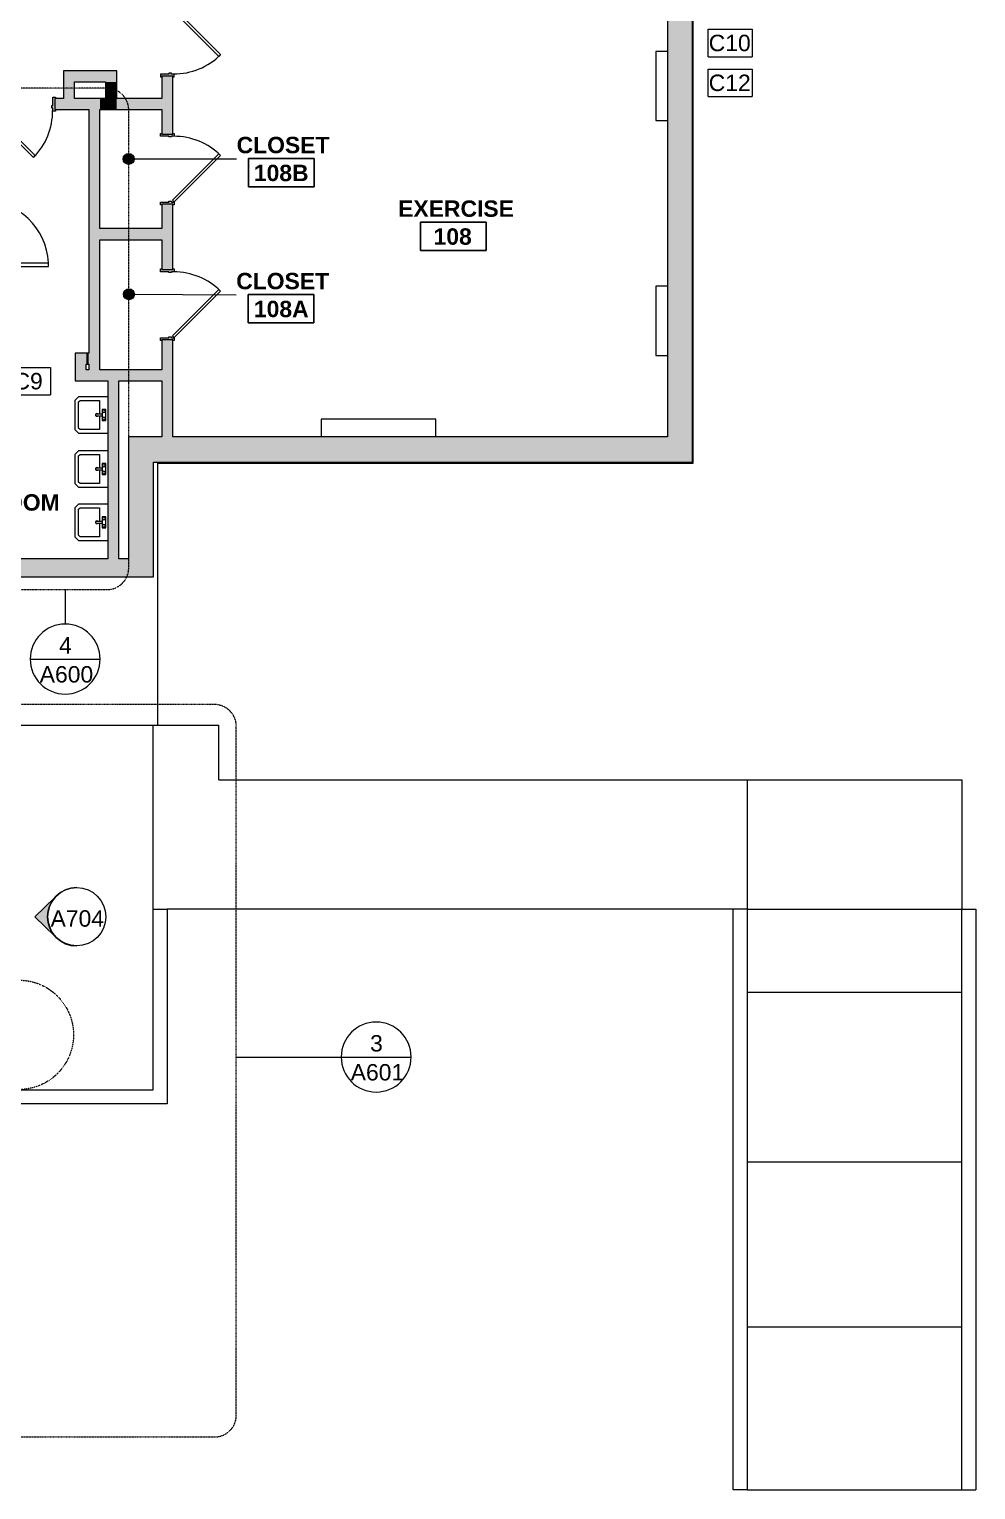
# Model space of a CAD drawing. Header units: inches. Extents: x 899 to 4491, y -721 to 1008.
# Drawn here: x 3971 to 4491, y -721 to 80 of the extents above; entities that cross this region are included whole.
import ezdxf

# ---------------------------------------------------------------- set-up
doc = ezdxf.new("R2010")
doc.units = ezdxf.units.IN
doc.header["$MEASUREMENT"] = 0
doc.linetypes.add('Dash Dot 3_16_', pattern=[0.3125, 0.1875, -0.0625, 0, -0.0625])
doc.linetypes.add('Hidden 1_8_', pattern=[0.1875, 0.125, -0.0625])
for name, color, linetype, lineweight in [('A-ANNO-KEYN', 231, 'Continuous', 9), ('A-ANNO-SYMB', 150, 'Continuous', 9), ('A-AREA-IDEN', 2, 'Continuous', 9), ('A-DETL', 90, 'Continuous', 9), ('A-DETL-HDLN', 90, 'Hidden 1_8_', 9), ('A-DOOR', 31, 'Continuous', 13), ('A-FLOR', 192, 'Continuous', 13), ('A-WALL', 113, 'Continuous', 13), ('A-WALL-PATT', 111, 'Continuous', 13), ('G-ANNO-SYMB', 111, 'Continuous', 9), ('I-WALL', 2, 'Continuous', 13), ('M-EQPM', 50, 'Continuous', 13), ('P-SANR-FIXT', 6, 'Continuous', 13)]:
    doc.layers.add(name, color=color, linetype=linetype, lineweight=lineweight)
doc.styles.add('Arial', font='arial.ttf', dxfattribs={"height": 9})
doc.styles.add('Swis721 Lt BT', font='swissl.ttf', dxfattribs={"height": 9})
doc.styles.add('Swis721 Lt BT_B', font='', dxfattribs={"height": 9})
doc.styles.get('Swis721 Lt BT_B').set_extended_font_data('Swis721 Lt BT', bold=True)

# ---------------------------------------------------------------- blocks, each defined once
blk = doc.blocks.new('Door - Single - Solid Door 36_ x 84_-V1-FIRST FLOOR CONSTRUCTION')
at = {"layer": 'A-DOOR'}
h = blk.add_hatch(color=250, dxfattribs=at)
h.paths.add_polyline_path([(-15.26, -3.9), (-14.13, -3.9), (-14.13, -2.4), (-13.63, -2.4), (-13.63, -0.9), (-14.13, -0.9), (-14.13, 3.72), (-15.63, 3.72), (-15.63, 2.97), (-15.26, 2.97), (-15.26, -3.15)], flags=0)
h.paths.add_polyline_path([(23.62, -3.9), (23.62, -3.15), (23.24, -3.15), (23.24, 2.97), (23.62, 2.97), (23.62, 3.72), (22.12, 3.72), (22.12, -0.9), (21.62, -0.9), (21.62, -2.4), (22.12, -2.4), (22.12, -3.9), (23.24, -3.9)], flags=0)
at = {"layer": 'A-DOOR', "color": 8, "lineweight": 20}
for p, q in [((-15.63, 3.72), (-14.13, 3.72)), ((-15.63, 2.97), (-15.63, 3.72)), ((-15.26, 2.97), (-15.63, 2.97)), ((-15.26, 1.47), (-15.26, 2.97)), ((-14.13, 3.72), (-14.13, -0.9)), ((22.12, 3.72), (23.62, 3.72)), ((22.12, -0.9), (22.12, 3.72)), ((23.62, 3.72), (23.62, 2.97)), ((-14.13, -3.9), (-15.26, -3.9)), ((-14.13, -0.9), (-13.63, -0.9)), ((-14.13, -2.4), (-14.13, -3.9)), ((-13.63, -2.4), (-14.13, -2.4)), ((-13.03, -2.93), (-14.01, -3.9)), ((-14.01, -3.9), (11.45, -29.36)), ((-13.63, -0.9), (-13.63, -2.4)), ((12.42, -28.38), (-13.03, -2.93)), ((21.62, -0.9), (22.12, -0.9)), ((21.62, -2.4), (21.62, -0.9)), ((22.12, -2.4), (21.62, -2.4)), ((22.12, -3.9), (22.12, -2.4)), ((23.62, -3.9), (22.12, -3.9)), ((23.62, -3.15), (23.62, -3.9)), ((11.45, -29.36), (12.42, -28.38))]:
    blk.add_line(p, q, dxfattribs=at)
at = {"layer": 'A-DOOR', "lineweight": 9}
blk.add_arc((-14.01, -3.9), 36, 315, 0.5, dxfattribs=at)
blk = doc.blocks.new('Door - Single - Solid Door 36_ x 84_-7207624-FIRST FLOOR CONSTRUCTION')
at = {"layer": 'A-DOOR'}
h = blk.add_hatch(color=250, dxfattribs=at)
h.paths.add_polyline_path([(23.62, 3.15), (23.62, 3.9), (22.12, 3.9), (22.12, 2.4), (21.62, 2.4), (21.62, 0.9), (22.12, 0.9), (22.12, -3.72), (23.62, -3.72), (23.62, -2.97), (23.24, -2.97), (23.24, 3.15)], flags=0)
h.paths.add_polyline_path([(-13.63, 0.9), (-13.63, 2.4), (-14.13, 2.4), (-14.13, 3.9), (-15.63, 3.9), (-15.63, 3.15), (-15.26, 3.15), (-15.26, -2.97), (-15.63, -2.97), (-15.63, -3.72), (-14.13, -3.72), (-14.13, 0.9)], flags=0)
at = {"layer": 'A-DOOR', "color": 8, "lineweight": 20}
for p, q in [((-14.01, 3.9), (11.45, 29.36)), ((12.42, 28.38), (-13.03, 2.93)), ((11.45, 29.36), (12.42, 28.38)), ((-15.63, 3.9), (-15.63, 3.15)), ((-14.13, 3.9), (-15.63, 3.9)), ((-14.13, 2.4), (-14.13, 3.9)), ((-13.63, 2.4), (-14.13, 2.4)), ((-14.13, -3.72), (-14.13, 0.9)), ((-14.13, 0.9), (-13.63, 0.9)), ((-13.03, 2.93), (-14.01, 3.9)), ((-13.63, 0.9), (-13.63, 2.4)), ((22.12, 2.4), (21.62, 2.4)), ((21.62, 2.4), (21.62, 0.9)), ((21.62, 0.9), (22.12, 0.9)), ((23.62, 3.9), (22.12, 3.9)), ((22.12, 3.9), (22.12, 2.4)), ((22.12, 0.9), (22.12, -3.72)), ((23.62, 3.15), (23.62, 3.9)), ((-15.63, -2.97), (-15.63, -3.72)), ((-15.63, -3.72), (-14.13, -3.72)), ((22.12, -3.72), (23.62, -3.72)), ((23.62, -3.72), (23.62, -2.97))]:
    blk.add_line(p, q, dxfattribs=at)
at = {"layer": 'A-DOOR', "lineweight": 9}
blk.add_arc((-14.01, 3.9), 36, 359.5, 45, dxfattribs=at)
blk = doc.blocks.new('Door - Single - Solid Door 36_ x 84_-7220487-FIRST FLOOR CONSTRUCTION')
at = {"layer": 'A-DOOR'}
h = blk.add_hatch(color=250, dxfattribs=at)
h.paths.add_polyline_path([(23.62, 3.72), (22.12, 3.72), (22.12, -0.9), (21.62, -0.9), (21.62, -2.4), (22.12, -2.4), (22.12, -3.9), (23.62, -3.9), (23.62, -3.15), (23.24, -3.15), (23.24, 2.97), (23.62, 2.97)], flags=0)
h.paths.add_polyline_path([(-13.63, -0.9), (-14.13, -0.9), (-14.13, 3.72), (-15.63, 3.72), (-15.63, 2.97), (-15.26, 2.97), (-15.26, -3.15), (-15.63, -3.15), (-15.63, -3.9), (-14.13, -3.9), (-14.13, -2.4), (-13.63, -2.4)], flags=0)
at = {"layer": 'A-DOOR', "color": 8, "lineweight": 20}
for p, q in [((-15.63, 3.72), (-14.13, 3.72)), ((-15.63, 2.97), (-15.63, 3.72)), ((-14.13, 3.72), (-14.13, -0.9)), ((22.12, 3.72), (23.62, 3.72)), ((22.12, -0.9), (22.12, 3.72)), ((23.62, 3.72), (23.62, 2.97)), ((-15.63, -3.9), (-15.63, -3.15)), ((-14.13, -3.9), (-15.63, -3.9)), ((-14.13, -0.9), (-13.63, -0.9)), ((-14.13, -2.4), (-14.13, -3.9)), ((-13.63, -2.4), (-14.13, -2.4)), ((-13.03, -2.93), (-14.01, -3.9)), ((-14.01, -3.9), (11.45, -29.36)), ((-13.63, -0.9), (-13.63, -2.4)), ((12.42, -28.38), (-13.03, -2.93)), ((21.62, -0.9), (22.12, -0.9)), ((21.62, -2.4), (21.62, -0.9)), ((22.12, -2.4), (21.62, -2.4)), ((22.12, -3.9), (22.12, -2.4)), ((23.62, -3.9), (22.12, -3.9)), ((23.62, -3.15), (23.62, -3.9)), ((11.45, -29.36), (12.42, -28.38))]:
    blk.add_line(p, q, dxfattribs=at)
at = {"layer": 'A-DOOR', "lineweight": 9}
blk.add_arc((-14.01, -3.9), 36, 315, 0.5, dxfattribs=at)
blk = doc.blocks.new('Heater 38W x 6_5D x 16H - Heater 38W x 6_5D x 16H-V13-FIRST FLOOR CONSTRUCTION')
at = {"layer": 'M-EQPM', "lineweight": 9}
for p, q in [((19, 3.25), (-19, 3.25)), ((-19, 3.25), (-19, -3.0625)), ((19, -3.0625), (19, 3.25))]:
    blk.add_line(p, q, dxfattribs=at)
blk = doc.blocks.new('Fan Coil Unit 9_5L x 63W x 25_5H - Fan Coil Unit 9_5L x 63W x 25_5H-6914405-FIRST FLOOR CONSTRUCTION')
at = {"layer": 'M-EQPM', "lineweight": 9}
for p, q in [((-31.5, 4.75), (-31.5, -4.75)), ((31.5, 4.75), (-31.5, 4.75)), ((31.5, -4.75), (31.5, 4.75)), ((-31.5, -4.75), (31.5, -4.75))]:
    blk.add_line(p, q, dxfattribs=at)
blk = doc.blocks.new('Lavatory - Wall Mounted - 20_x18_ - Public-6857333-FIRST FLOOR CONSTRUCTION')
at = {"layer": 'P-SANR-FIXT', "lineweight": 9}
for p, q in [((-436.49, -42.99), (-452.49, -42.99)), ((-447.99, -52.49), (-447.99, -44.99)), ((-447.99, -44.99), (-437.31, -44.99)), ((-437.31, -44.99), (-436.49, -45.82)), ((-434.49, -44.99), (-436.49, -42.99)), ((-436.49, -45.82), (-436.49, -60.16)), ((-434.49, -60.99), (-434.49, -44.99)), ((-449.36, -49.99), (-451.36, -49.99)), ((-451.36, -49.99), (-451.36, -55.99)), ((-451.36, -55.99), (-449.36, -55.99)), ((-449.36, -55.99), (-449.36, -49.99)), ((-449.36, -53.49), (-449.36, -52.49)), ((-445.9, -52.49), (-449.36, -52.49)), ((-449.36, -53.49), (-445.9, -53.49)), ((-447.99, -60.99), (-447.99, -53.49)), ((-445.9, -52.49), (-445.9, -53.49)), ((-452.49, -62.99), (-436.49, -62.99)), ((-437.31, -60.99), (-447.99, -60.99)), ((-436.49, -60.16), (-437.31, -60.99)), ((-436.49, -62.99), (-434.49, -60.99))]:
    blk.add_line(p, q, dxfattribs=at)
for centre, start, end in [((-450.36, -50.99), 90, 270), ((-450.36, -54.99), 90, 270), ((-450.36, -50.99), 270, 90), ((-450.36, -54.99), 270, 90), ((-446.49, -52.99), 90, 135), ((-446.49, -52.99), 90, 135), ((-446.49, -52.99), 225, 270), ((-446.49, -52.99), 225, 270), ((-446.49, -52.99), 45, 90), ((-446.49, -52.99), 45, 90), ((-446.49, -52.99), 270, 315), ((-446.49, -52.99), 270, 315), ((-446.49, -52.99), 322.39643, 37.60357), ((-446.49, -52.99), 322.39643, 37.60357)]:
    blk.add_arc(centre, 0.75, start, end, dxfattribs=at)
blk = doc.blocks.new('Single-Flush - 36_ x 84_-6917623-FIRST FLOOR CONSTRUCTION')
at = {"layer": 'A-DOOR', "lineweight": 20}
for p, q in [((16, 0.5), (16, 36.51)), ((18, 36.51), (16, 36.51)), ((18, 0.5), (18, 36.51)), ((18, 0.5), (16, 0.5))]:
    blk.add_line(p, q, dxfattribs=at)
at = {"layer": 'A-DOOR', "lineweight": 9}
blk.add_arc((18, 0.5), 36.07, 93.17885, 180, dxfattribs=at)
blk = doc.blocks.new('Room Tag - Room Name and Number-3379422-FIRST FLOOR CONSTRUCTION')
at = {"layer": 'A-AREA-IDEN'}
for p, q in [((-0.1881, -0.1636), (-0.1881, -0.0018)), ((-0.1881, -0.0018), (0.1869, -0.0018)), ((0.1869, -0.0018), (-0.1881, -0.0018)), ((-0.1881, -0.0018), (-0.1881, -0.1636)), ((0.1869, -0.0018), (0.1869, -0.1636)), ((0.1869, -0.1636), (0.1869, -0.0018)), ((0.1869, -0.1636), (-0.1881, -0.1636)), ((-0.1881, -0.1636), (0.1869, -0.1636))]:
    blk.add_line(p, q, dxfattribs=at)
blk = doc.blocks.new('Floor Plan - Callout Head-3511279-FIRST FLOOR CONSTRUCTION')
at = {"layer": 'A-ANNO-SYMB'}
blk.add_line((-0.2, 0), (0.2, 0), dxfattribs=at)
for start, end in [(360, 180), (180, 360)]:
    blk.add_arc((0, 0), 0.2, start, end, dxfattribs=at)
blk = doc.blocks.new('Keynote Tag - Keynote Number - Boxed-135510-FIRST FLOOR CONSTRUCTION')
at = {"layer": 'A-ANNO-KEYN'}
for p, q in [((-0.125, -0.0792), (-0.125, 0.0781)), ((-0.125, 0.0781), (0.125, 0.0781)), ((0.125, 0.0781), (0.125, -0.0792)), ((-0.125, -0.0792), (0.125, -0.0792))]:
    blk.add_line(p, q, dxfattribs=at)
blk = doc.blocks.new('Elevation - Filled Arrow 2-347888-FIRST FLOOR CONSTRUCTION')
at = {"layer": 'G-ANNO-SYMB'}
blk.add_circle((0, 0), 0.1664, dxfattribs=at)
blk = doc.blocks.new('Elevation - Filled Arrow-151867-FIRST FLOOR CONSTRUCTION')
at = {"layer": 'G-ANNO-SYMB'}
h = blk.add_hatch(color=256, dxfattribs=at)
edge = h.paths.add_edge_path(flags=0)
edge.add_line((0, 0.2393), (0.1103, 0.1247))
edge.add_arc((-0.0002, -0.0002), 0.1667, 48.49802, 130.55707)
edge.add_line((-0.1085, 0.1265), (0, 0.2393))
for p, q in [((0, 0.2393), (-0.1085, 0.1265)), ((-0.1084, 0.1266), (0, 0.2393)), ((0, 0.2393), (-0.1084, 0.1266)), ((0, 0.2393), (0.11, 0.1249)), ((0.1103, 0.1247), (0, 0.2393))]:
    blk.add_line(p, q, dxfattribs=at)
blk.add_arc((-0.0002, -0.0002), 0.1667, 48.49802, 130.55707, dxfattribs=at)
blk.add_ellipse((-0.0002, -0.0001), major_axis=(-0.1667, 0), ratio=0.999376, start_param=3.141593, end_param=6.283185, dxfattribs=at)

msp = doc.modelspace()

# ---------------------------------------------------------------- hatches: boundary and pattern name
at = {"layer": 'A-AREA-IDEN'}
h = msp.add_hatch(color=256, dxfattribs=at)
edge = h.paths.add_edge_path(flags=0)
edge.add_arc((4025.65, 9.28), 3, 0, 360)
h = msp.add_hatch(color=256, dxfattribs=at)
edge = h.paths.add_edge_path(flags=0)
edge.add_arc((4025.8, -64.99), 3, 0, 360)
at = {"layer": 'A-WALL-PATT', "lineweight": 9}
h = msp.add_hatch(color=7, dxfattribs=at)
h.paths.add_polyline_path([(4327.87, -143.29), (4335.33, -143.29), (4335.33, 127), (4321.45, 127), (4321.45, -143.29)], flags=0)
h.paths.add_polyline_path([(4335.33, 165.5), (4335.33, 484.45), (4321.45, 484.45), (4321.45, 165.5)], flags=0)
h = msp.add_hatch(color=7, dxfattribs=at)
h.paths.add_polyline_path([(4043.83, -143.29), (4049.95, -143.29), (4049.95, -90.01), (4043.83, -90.01), (4043.83, -126.39)], flags=0)
h.paths.add_polyline_path([(4043.83, -51.51), (4049.95, -51.51), (4049.95, -15.58), (4043.83, -15.58), (4043.83, -35.08)], flags=0)
h.paths.add_polyline_path([(4049.95, 22.92), (4049.95, 54.67), (4043.83, 54.67), (4043.83, 22.92)], flags=0)
h.paths.add_polyline_path([(4049.95, 93.17), (4049.95, 105.19), (4043.83, 105.19), (4043.83, 93.17), (4049.73, 93.17)], flags=0)
for points in [[(3989.87, 42.41), (3995.99, 42.41), (3995.99, 57.59), (3989.87, 57.59), (3989.87, 51.47)], [(4019.12, 51.47), (4019.12, 57.59), (3995.99, 57.59), (3995.99, 51.47), (4012.99, 51.47)], [(4019.12, 42.41), (4019.12, 51.47), (4012.99, 51.47), (4012.99, 42.41)], [(3989.87, 36.28), (3995.99, 36.28), (3995.99, 42.41), (3985.18, 42.41), (3985.18, 36.28)], [(4009.9, 36.28), (4009.9, 42.41), (3995.99, 42.41), (3995.99, 36.28), (4003.78, 36.28)], [(4012.99, 36.28), (4019.12, 36.28), (4019.12, 42.41), (4009.9, 42.41), (4009.9, 36.28)], [(4024.01, 36.28), (4043.83, 36.28), (4043.83, 42.41), (4019.12, 42.41), (4019.12, 36.28)], [(4009.9, -106.44), (4009.9, 36.28), (4003.78, 36.28), (4003.78, -106.44)], [(4010.48, -35.08), (4043.83, -35.08), (4043.83, -28.95), (4009.9, -28.95), (4009.9, -35.08)], [(3996.28, -112.56), (4002.4, -112.56), (4002.4, -97.31), (3996.28, -97.31), (3996.28, -106.44)], [(4003.23, -103.44), (4003.78, -103.44), (4003.78, -97.31), (4002.4, -97.31), (4002.4, -103.44), (4003.17, -103.44)], [(4039.37, -112.56), (4043.83, -112.56), (4043.83, -106.44), (4002.4, -106.44), (4002.4, -112.56), (4025.49, -112.56)], [(4020.31, -210.18), (4020.31, -112.56), (4014.19, -112.56), (4014.19, -210.18)], [(4039.37, -220.05), (4039.37, -143.29), (4025.49, -143.29), (4025.49, -220.05)], [(4041.61, -157.16), (4335.33, -157.16), (4335.33, -143.29), (4039.37, -143.29), (4039.37, -157.16), (4041.58, -157.16)]]:
    msp.add_hatch(color=7, dxfattribs=at).paths.add_polyline_path(points, flags=0)
h = msp.add_hatch(color=7, dxfattribs=at)
h.paths.add_polyline_path([(4025.49, -220.05), (4025.49, -210.18), (3934.87, -210.21), (3934.87, -220.05), (3978.3, -220.05)], flags=0)
h.paths.add_polyline_path([(3884.68, -220.05), (3896.37, -220.05), (3896.37, -210.18), (3806.93, -210.18), (3806.93, -220.05), (3878.56, -220.05)], flags=0)
h.paths.add_polyline_path([(3758.49, -220.05), (3768.43, -220.05), (3768.43, -210.18), (3752.87, -210.18), (3752.87, -220.05)], flags=0)

# ---------------------------------------------------------------- linework, layer by layer
at = {"layer": 'A-ANNO-SYMB', "linetype": 'Dash Dot 3_16_'}
for p, q in [((4013.71, 48.03), (3759.59, 48.03)), ((4025.71, -215.08), (4025.71, 36.03)), ((3759.59, -227.08), (4013.71, -227.08)), ((4072.78, -290.12), (3191.29, -290.12)), ((4084.78, -680.01), (4084.78, -302.12)), ((3191.29, -692.01), (4072.78, -692.01))]:
    msp.add_line(p, q, dxfattribs=at)
at = {"layer": 'A-ANNO-SYMB'}
for p, q in [((3990.82, -227.08), (3990.82, -245.98)), ((4084.78, -483.53), (4142.38, -483.53))]:
    msp.add_line(p, q, dxfattribs=at)
at = {"layer": 'A-ANNO-SYMB', "linetype": 'Dash Dot 3_16_'}
for centre, start, end in [((4013.71, 36.03), 0, 90), ((4013.71, -215.08), 270, 0), ((4072.78, -302.12), 0, 90), ((4072.78, -680.01), 270, 0)]:
    msp.add_arc(centre, 12, start, end, dxfattribs=at)
at = {"layer": 'A-AREA-IDEN'}
for p, q in [((4025.65, 9.28), (4084.94, 9.28)), ((4025.8, -64.99), (4084.72, -65.36))]:
    msp.add_line(p, q, dxfattribs=at)
for centre in [(4025.65, 9.28), (4025.8, -64.99)]:
    msp.add_circle(centre, 3, dxfattribs=at)
at = {"layer": 'A-DETL'}
for p, q in [((4041.61, -301.48), (4075.19, -301.48)), ((4075.19, -331.48), (4075.19, -301.48)), ((4075.19, -331.48), (4365.19, -331.48)), ((4365.19, -331.48), (4483.19, -331.48)), ((4365.19, -331.48), (4365.19, -402.48)), ((4483.19, -331.48), (4483.19, -402.48)), ((4357.56, -402.48), (4046.81, -402.48)), ((4365.19, -402.48), (4483.19, -402.48)), ((4365.19, -447.98), (4483.19, -447.98)), ((4365.19, -540.98), (4483.19, -540.98)), ((4365.19, -631.48), (4483.19, -631.48)), ((4365.19, -720.98), (4483.19, -720.98))]:
    msp.add_line(p, q, dxfattribs=at)
at = {"layer": 'A-DETL-HDLN'}
msp.add_circle((3965.39, -471.35), 30, dxfattribs=at)
at = {"layer": 'A-FLOR'}
for p, q in [((4335.61, -157.62), (4335.61, 126.63)), ((4041.61, -301.48), (4041.61, -157.62)), ((4041.61, -157.62), (4335.61, -157.62)), ((3533.61, -301.48), (4041.61, -301.48)), ((4039.19, -402.48), (4039.19, -301.48))]:
    msp.add_line(p, q, dxfattribs=at)
at = {"layer": 'A-WALL', "color": 8, "lineweight": 20}
for p, q in [((4335.33, -157.16), (4335.33, 127)), ((4321.45, 105.19), (4321.45, -143.29)), ((4043.83, -143.29), (4025.49, -143.29)), ((4025.49, -143.29), (4025.49, -210.18)), ((4321.45, -143.29), (4049.95, -143.29)), ((4039.37, -220.05), (4039.37, -157.16)), ((4039.37, -157.16), (4335.33, -157.16)), ((4014.19, -210.18), (3934.87, -210.18)), ((4025.49, -210.18), (4020.31, -210.18)), ((3934.87, -220.05), (4039.37, -220.05))]:
    msp.add_line(p, q, dxfattribs=at)
at = {"layer": 'A-WALL', "lineweight": 9}
for p, q in [((4039.19, -501.49), (4039.19, -402.48)), ((4039.19, -402.48), (4046.81, -402.48)), ((4046.81, -402.48), (4046.81, -509.12)), ((4357.56, -720.98), (4357.56, -402.48)), ((4365.19, -402.48), (4357.56, -402.48)), ((4365.19, -402.48), (4365.19, -720.98)), ((4483.19, -720.98), (4483.19, -402.48)), ((4483.19, -402.48), (4490.81, -402.48)), ((4490.81, -402.48), (4490.81, -720.98)), ((3371.81, -501.49), (4039.19, -501.49)), ((4046.81, -509.12), (3379.44, -509.12)), ((4365.19, -720.98), (4357.56, -720.98)), ((4483.19, -720.98), (4490.81, -720.98))]:
    msp.add_line(p, q, dxfattribs=at)
at = {"layer": 'I-WALL', "color": 8, "lineweight": 20}
for p, q in [((3989.87, 57.59), (3989.87, 42.41)), ((4019.12, 57.59), (3989.87, 57.59)), ((4019.12, 42.41), (4019.12, 57.59)), ((3995.99, 42.41), (3995.99, 51.47)), ((3995.99, 51.47), (4012.99, 51.47)), ((4012.99, 51.47), (4012.99, 42.41)), ((4043.83, 54.67), (4043.83, 42.41)), ((4049.95, 54.67), (4043.83, 54.67)), ((4049.95, 22.92), (4049.95, 54.67)), ((3989.87, 42.41), (3985.18, 42.41)), ((3985.18, 42.41), (3985.18, 36.28)), ((4012.99, 42.41), (3995.99, 42.41)), ((4043.83, 42.41), (4019.12, 42.41)), ((3985.18, 36.28), (4003.78, 36.28)), ((4003.78, 36.28), (4003.78, -97.31)), ((4009.9, 36.28), (4043.83, 36.28)), ((4009.9, -28.95), (4009.9, 36.28)), ((4043.83, 36.28), (4043.83, 22.92)), ((4043.83, 22.92), (4049.95, 22.92)), ((4043.83, -15.58), (4043.83, -28.95)), ((4049.95, -15.58), (4043.83, -15.58)), ((4049.95, -51.51), (4049.95, -15.58)), ((4043.83, -28.95), (4009.9, -28.95)), ((4009.9, -106.44), (4009.9, -35.08)), ((4009.9, -35.08), (4043.83, -35.08)), ((4043.83, -35.08), (4043.83, -51.51)), ((4043.83, -51.51), (4049.95, -51.51)), ((4043.83, -90.01), (4043.83, -106.44)), ((4049.95, -90.01), (4043.83, -90.01)), ((4049.95, -143.29), (4049.95, -90.01)), ((4003.78, -97.31), (3996.28, -97.31)), ((3996.28, -97.31), (3996.28, -112.56)), ((4002.4, -106.44), (4002.4, -103.44)), ((4002.4, -103.44), (4003.78, -103.44)), ((4003.78, -103.44), (4003.78, -106.44)), ((4003.78, -106.44), (4002.4, -106.44)), ((4043.83, -106.44), (4009.9, -106.44)), ((3996.28, -112.56), (4014.19, -112.56)), ((4014.19, -112.56), (4014.19, -210.18)), ((4020.31, -210.18), (4020.31, -112.56)), ((4020.31, -112.56), (4043.83, -112.56)), ((4043.83, -112.56), (4043.83, -143.29))]:
    msp.add_line(p, q, dxfattribs=at)

# ---------------------------------------------------------------- block references
at = {"layer": 'A-ANNO-KEYN', "xscale": 95.99999999999994, "yscale": 95.99999999999994, "zscale": 95.99999999999994}
for p in [(4355.93, 72.92), (4355.93, 51.07), (3970.71, -112.63)]:
    msp.add_blockref('Keynote Tag - Keynote Number - Boxed-135510-FIRST FLOOR CONSTRUCTION', p, dxfattribs=at)
at = {"layer": 'A-ANNO-SYMB', "xscale": 95.99999999999994, "yscale": 95.99999999999994, "zscale": 95.99999999999994}
for p in [(3990.82, -265.18), (4161.58, -483.53)]:
    msp.add_blockref('Floor Plan - Callout Head-3511279-FIRST FLOOR CONSTRUCTION', p, dxfattribs=at)
at = {"layer": 'A-AREA-IDEN', "xscale": 95.99999999999994, "yscale": 95.99999999999994, "zscale": 95.99999999999994}
for p in [(4109.55, 9.65), (4203.99, -25.24), (4109.33, -64.99)]:
    msp.add_blockref('Room Tag - Room Name and Number-3379422-FIRST FLOOR CONSTRUCTION', p, dxfattribs=at)
at = {"layer": 'A-DOOR'}
for name, p, rotation in [('Door - Single - Solid Door 36_ x 84_-7207624-FIRST FLOOR CONSTRUCTION', (4046.8, 77.91), 269.9999999999999), ('Door - Single - Solid Door 36_ x 84_-7220487-FIRST FLOOR CONSTRUCTION', (4046.8, -0.33), 89.99999999999993), ('Single-Flush - 36_ x 84_-6917623-FIRST FLOOR CONSTRUCTION', (3945.18, -31.72), 269.9999999999999), ('Door - Single - Solid Door 36_ x 84_-7220487-FIRST FLOOR CONSTRUCTION', (4046.8, -74.75), 89.99999999999993)]:
    msp.add_blockref(name, p, dxfattribs=dict(at, rotation=rotation))
msp.add_blockref('Door - Single - Solid Door 36_ x 84_-V1-FIRST FLOOR CONSTRUCTION', (3961.93, 39.43), dxfattribs=at)
at = {"layer": 'G-ANNO-SYMB', "xscale": 95.99999999999994, "yscale": 95.99999999999994, "zscale": 95.99999999999994, "rotation": 89.99999999999933}
msp.add_blockref('Elevation - Filled Arrow-151867-FIRST FLOOR CONSTRUCTION', (3997.15, -406.57), dxfattribs=at)
at = {"layer": 'G-ANNO-SYMB', "xscale": 95.99999999999994, "yscale": 95.99999999999994, "zscale": 95.99999999999994}
msp.add_blockref('Elevation - Filled Arrow 2-347888-FIRST FLOOR CONSTRUCTION', (3997.15, -406.57), dxfattribs=at)
at = {"layer": 'M-EQPM', "lineweight": 9}
for name, p, rotation in [('Heater 38W x 6_5D x 16H - Heater 38W x 6_5D x 16H-V13-FIRST FLOOR CONSTRUCTION', (4318.39, 49.25), 89.99999999999991), ('Heater 38W x 6_5D x 16H - Heater 38W x 6_5D x 16H-V13-FIRST FLOOR CONSTRUCTION', (4318.39, -79.55), 89.99999999999991), ('Fan Coil Unit 9_5L x 63W x 25_5H - Fan Coil Unit 9_5L x 63W x 25_5H-6914405-FIRST FLOOR CONSTRUCTION', (4162.89, -138.23), 180)]:
    msp.add_blockref(name, p, dxfattribs=dict(at, rotation=rotation))
at = {"layer": 'P-SANR-FIXT', "lineweight": 9, "rotation": 180}
for p in [(3561.7, -184.21), (3561.7, -213.85), (3561.7, -243.1)]:
    msp.add_blockref('Lavatory - Wall Mounted - 20_x18_ - Public-6857333-FIRST FLOOR CONSTRUCTION', p, dxfattribs=at)

# ---------------------------------------------------------------- texts
at = {"layer": 'A-ANNO-KEYN', "char_height": 9, "attachment_point": 1, "style": 'Arial'}
for s, insert, width in [('C10', (4344.15, 77.38), 28.179), ('C12', (4344.15, 55.52), 28.179), ('C9', (3962.43, -108.18), 19.695)]:
    msp.add_mtext(s, dxfattribs=dict(at, insert=insert, width=width))
at = {"layer": 'A-ANNO-SYMB', "char_height": 9, "attachment_point": 1, "style": 'Swis721 Lt BT'}
for s, insert, width in [('4', (3987.46, -253.15), 8.181), ('A600', (3976.82, -269.04), 33.936), ('3', (4158.22, -471.5), 8.181), ('A601', (4147.58, -487.39), 33.936)]:
    msp.add_mtext(s, dxfattribs=dict(at, insert=insert, width=width))
at = {"layer": 'A-AREA-IDEN', "char_height": 9, "attachment_point": 1, "style": 'Swis721 Lt BT_B'}
for s, insert, width in [('CLOSET', (4084.94, 21.37), 59.388), ('108B', (4094.4, 6.05), 35.754), ('EXERCISE', (4173.63, -13.52), 73.326), ('108', (4193.09, -28.84), 25.452), ('CLOSET', (4084.72, -53.27), 59.388), ('108A', (4094.43, -68.59), 35.148), ('RESTROOM', (3915.15, -174.73), 85.749)]:
    msp.add_mtext(s, dxfattribs=dict(at, insert=insert, width=width))
at = {"layer": 'G-ANNO-SYMB', "insert": (3982.78, -403.01), "char_height": 9, "width": 35.754, "attachment_point": 1, "style": 'Arial'}
msp.add_mtext('A704', dxfattribs=at)

doc.saveas('drawing.dxf')
